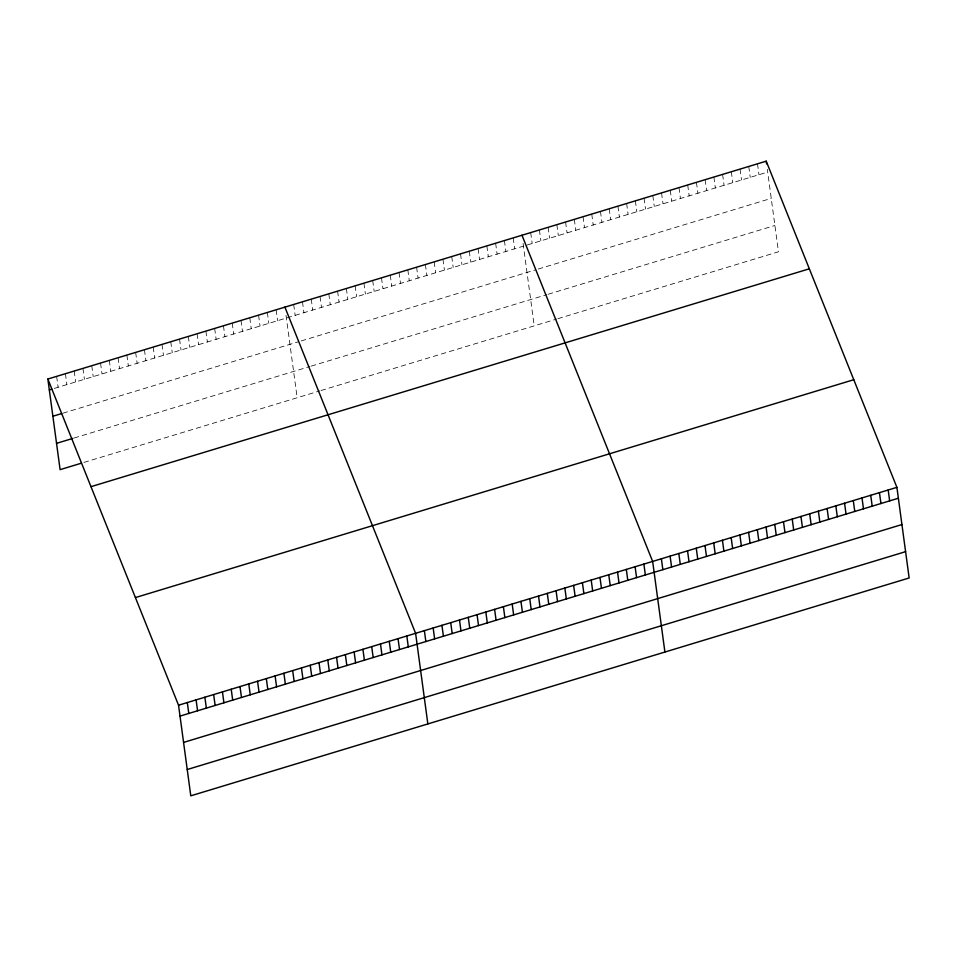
<?xml version="1.0" encoding="UTF-8"?>
<svg xmlns="http://www.w3.org/2000/svg" width="957" height="957" viewBox="0 0 957 957"><rect width="100%" height="100%" fill="white"/><g stroke="black" fill="none" stroke-linecap="round" stroke-linejoin="round"><path stroke-width="0.72" stroke-dasharray="4.79 3.59" d="M54.346 388.41L523.443 246.14M527.175 245.004L767.681 172.069M62.911 413.197L298.716 341.685M301.228 340.919L535.717 269.802M538.217 269.049L771.246 198.374M74.108 438.019L309.912 366.507M311.169 366.124L546.866 294.636M548.11 294.266L774.907 225.481M83.929 462.422L319.734 390.911M320.99 390.528L556.651 319.064M557.895 318.681L778.46 251.787L767.311 169.341M757.489 163.814L758.961 174.712M748.769 166.458L750.24 177.356M740.036 169.102L741.519 180M731.315 171.746L732.787 182.643M722.595 174.389L724.066 185.287M713.874 177.045L715.346 187.931M705.153 179.689L706.625 190.587M696.421 182.332L697.904 193.23M687.7 184.976L689.172 195.874M678.98 187.62L680.451 198.518M670.259 190.264L671.73 201.161M661.538 192.919L663.01 203.805M652.818 195.563L654.289 206.449M644.085 198.207L645.556 209.105M635.364 200.85L636.836 211.748M626.644 203.494L628.115 214.392M617.923 206.138L619.394 217.036M609.202 208.782L610.674 219.679M600.47 211.437L601.953 222.323M591.749 214.081L593.22 224.979M583.028 216.725L584.5 227.622M574.308 219.368L575.779 230.266M565.587 222.012L567.058 232.91M556.854 224.656L558.338 235.554M548.134 227.299L549.605 238.197M539.413 229.955L540.884 240.841M530.692 232.599L532.164 243.497M523.072 243.413L534.221 325.858M513.191 237.91L514.663 248.796M504.411 240.566L505.882 251.464M495.63 243.234L497.102 254.131M486.85 245.889L488.321 256.787M478.069 248.557L479.541 259.455M469.289 251.224L470.76 262.11M460.508 253.88L461.98 264.778M451.728 256.548L453.199 267.434M442.947 259.203L444.419 270.101M434.167 261.871L435.638 272.769M425.387 264.527L426.858 275.425M416.606 267.194L418.077 278.092M407.826 269.862L409.297 280.748M399.045 272.518L400.516 283.416M390.265 275.185L391.736 286.083M381.484 277.841L382.967 288.739M372.704 280.509L374.187 291.406M363.923 283.176L365.407 294.062M355.143 285.832L356.626 296.73M346.374 288.5L347.846 299.397M337.594 291.155L339.065 302.053M328.813 293.823L330.285 304.721M320.033 296.491L321.504 307.376M311.252 299.146L312.724 310.044M302.472 301.814L303.943 312.712M293.691 304.47L295.163 315.367M286.011 315.308L297.16 397.753M276.13 309.805L277.602 320.691M267.35 312.46L268.821 323.358M258.569 315.128L260.041 326.026M249.789 317.784L251.26 328.682M241.008 320.451L242.48 331.349M232.228 323.119L233.699 334.005M223.448 325.775L224.919 336.673M214.667 328.442L216.138 339.34M205.887 331.098L207.358 341.996M197.106 333.766L198.578 344.664M188.326 336.433L189.797 347.319M179.545 339.089L181.017 349.987M170.765 341.757L172.248 352.655M161.984 344.412L163.468 355.31M153.204 347.08L154.687 357.978M144.435 349.748L145.907 360.633M135.655 352.403L137.126 363.301M126.874 355.071L128.346 365.969M118.094 357.727L119.565 368.624M109.313 360.394L110.785 371.292M100.533 363.062L102.004 373.948M91.752 365.718L93.224 376.615M82.972 368.385L84.443 379.283M74.191 371.041L75.663 381.939M65.411 373.708L66.882 384.606M56.63 376.376L58.102 387.262"/><path stroke-width="1.44" d="M47.85 379.032L766.21 161.171L896.9 487.352L909.15 577.968L190.79 795.829L178.54 705.213L47.85 379.032L60.1 469.648L81.429 463.188M49.321 389.93L51.834 389.164M52.886 416.235L61.655 413.58M56.547 443.342L72.852 438.402M90.975 486.67L809.335 268.809M135.416 597.575L853.776 379.714M178.54 705.213L896.9 487.352M180.012 716.111L898.372 498.238M183.565 742.417L901.925 524.556M187.237 769.524L905.597 551.663M521.972 235.243L652.65 561.424L664.912 652.04M284.911 307.137L415.601 633.319L427.851 723.935M888.18 489.996L889.651 500.894M879.447 492.64L880.93 503.538M870.726 495.283L872.198 506.181M862.006 497.927L863.477 508.825M853.285 500.571L854.757 511.469M844.564 503.215L846.036 514.112M835.832 505.87L837.315 516.756M827.111 508.514L828.583 519.412M818.391 511.158L819.862 522.055M766.21 161.171L766.581 163.886M809.67 513.801L811.141 524.699M800.949 516.445L802.421 527.343M792.217 519.089L793.7 529.987M783.496 521.744L784.967 532.63M774.775 524.388L776.247 535.274M766.055 527.032L767.526 537.93M757.334 529.676L758.805 540.573M748.613 532.319L750.085 543.217M739.881 534.963L741.352 545.861M731.16 537.607L732.631 548.505M722.439 540.262L723.911 551.148M713.719 542.906L715.19 553.804M704.998 545.55L706.469 556.448M696.265 548.194L697.749 559.091M687.545 550.837L689.016 561.735M678.824 553.481L680.295 564.379M670.103 556.125L671.575 567.023M661.383 558.78L662.854 569.666M643.87 564.08L645.353 574.978M635.101 566.747L636.572 577.645M626.321 569.415L627.792 580.301M617.54 572.071L619.012 582.969M608.76 574.738L610.231 585.636M599.979 577.394L601.451 588.292M591.199 580.062L592.67 590.959M582.418 582.729L583.89 593.615M573.638 585.385L575.109 596.283M564.857 588.053L566.329 598.95M556.077 590.708L557.548 601.606M547.296 593.376L548.768 604.274M538.516 596.044L539.987 606.929M529.735 598.699L531.207 609.597M520.955 601.367L522.426 612.265M512.174 604.023L513.646 614.92M503.394 606.69L504.865 617.588M494.613 609.358L496.085 620.244M485.833 612.013L487.304 622.911M477.053 614.681L478.524 625.567M468.272 617.337L469.743 628.235M459.492 620.004L460.975 630.902M450.711 622.66L452.194 633.558M441.931 625.328L443.414 636.226M433.162 627.995L434.634 638.881M424.382 630.651L425.853 641.549M406.821 635.974L408.292 646.872M398.04 638.642L399.512 649.54M389.26 641.31L390.731 652.196M380.479 643.965L381.951 654.863M371.699 646.633L373.17 657.531M362.918 649.289L364.39 660.186M354.138 651.956L355.609 662.854M345.357 654.624L346.829 665.51M336.577 657.28L338.048 668.177M327.796 659.947L329.268 670.845M319.016 662.603L320.487 673.501M310.235 665.271L311.707 676.168M301.455 667.938L302.926 678.824M292.675 670.594L294.146 681.492M283.894 673.261L285.365 684.159M275.114 675.917L276.585 686.815M266.333 678.585L267.804 689.483M257.553 681.252L259.036 692.138M248.772 683.908L250.255 694.806M239.992 686.576L241.475 697.474M231.211 689.231L232.695 700.129M222.443 691.899L223.914 702.797M213.662 694.567L215.134 705.453M204.882 697.222L206.353 708.12M196.101 699.89L197.573 710.788M187.321 702.546L188.792 713.443"/></g></svg>
